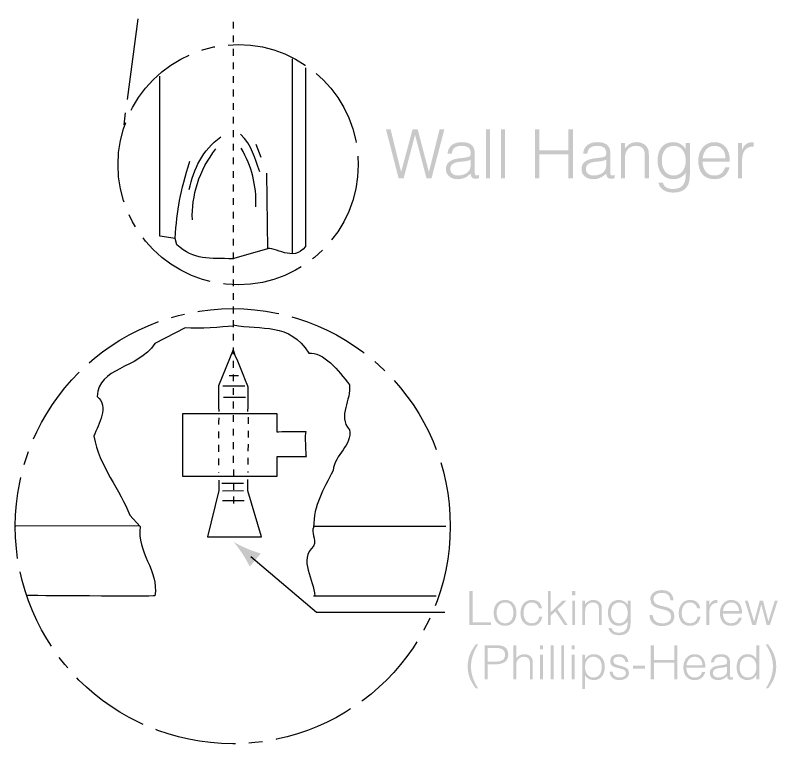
# Model space of a CAD drawing. Extents: x -84 to 127, y -62 to 83.
# Drawn here: x 52.67 to 92.35, y -30.44 to 7.45 of the extents above; entities that cross this region are included whole.
import ezdxf

# ---------------------------------------------------------------- set-up
doc = ezdxf.new("R2010")
doc.units = 0
doc.header["$MEASUREMENT"] = 0
doc.linetypes.add('AI9-LTYPE1', pattern=[11.288889, 4.233333, -0.705556, 0.705556, -0.705556, 4.233333, -0.705556])
doc.linetypes.add('AI9-LTYPE4', pattern=[2.116667, 0.352778, -0.352778, 0.352778, -0.352778, 0.352778, -0.352778])
doc.layers.add('LINE_ART', color=4, linetype='CONTINUOUS')
doc.layers.add('TEXT', color=1, linetype='CONTINUOUS')

# ---------------------------------------------------------------- blocks, each defined once
blk = doc.blocks.new('AI9-BLK14')
at = {"layer": 'TEXT'}
h = blk.add_hatch(color=1, dxfattribs=at)
edge = h.paths.add_edge_path()
edge.add_spline(control_points=[(-7.983, 0.751), (-7.983, 0.751), (-7.983, 2.529), (-7.983, 2.529), (-7.983, 2.529), (-7.815, 2.529), (-7.815, 2.529), (-7.815, 2.529), (-7.815, 0.894), (-7.815, 0.894), (-7.815, 0.894), (-6.862, 0.894), (-6.862, 0.894), (-6.862, 0.894), (-6.862, 0.751), (-6.862, 0.751), (-6.862, 0.751), (-7.983, 0.751), (-7.983, 0.751)], knot_values=[0, 0, 0, 0, 1, 1, 1, 2, 2, 2, 3, 3, 3, 4, 4, 4, 5, 5, 5, 6, 6, 6, 6], degree=3, periodic=0)
h = blk.add_hatch(color=1, dxfattribs=at)
edge = h.paths.add_edge_path()
edge.add_spline(control_points=[(-3.896, 0.751), (-3.896, 0.751), (-3.896, 2.529), (-3.896, 2.529), (-3.896, 2.529), (-3.748, 2.529), (-3.748, 2.529), (-3.748, 2.529), (-3.748, 1.422), (-3.748, 1.422), (-3.748, 1.422), (-3.121, 2.03), (-3.121, 2.03), (-3.121, 2.03), (-2.918, 2.03), (-2.918, 2.03), (-2.918, 2.03), (-3.397, 1.568), (-3.397, 1.568), (-3.397, 1.568), (-2.861, 0.751), (-2.861, 0.751), (-2.861, 0.751), (-3.027, 0.751), (-3.027, 0.751), (-3.027, 0.751), (-3.506, 1.464), (-3.506, 1.464), (-3.506, 1.464), (-3.748, 1.235), (-3.748, 1.235), (-3.748, 1.235), (-3.748, 0.751), (-3.748, 0.751), (-3.748, 0.751), (-3.896, 0.751), (-3.896, 0.751)], knot_values=[0, 0, 0, 0, 1, 1, 1, 2, 2, 2, 3, 3, 3, 4, 4, 4, 5, 5, 5, 6, 6, 6, 7, 7, 7, 8, 8, 8, 9, 9, 9, 10, 10, 10, 11, 11, 11, 12, 12, 12, 12], degree=3, periodic=0)
h = blk.add_hatch(color=1, dxfattribs=at)
edge = h.paths.add_edge_path()
edge.add_spline(control_points=[(-2.629, 0.751), (-2.629, 0.751), (-2.629, 2.03), (-2.629, 2.03), (-2.629, 2.03), (-2.481, 2.03), (-2.481, 2.03), (-2.481, 2.03), (-2.481, 0.751), (-2.481, 0.751), (-2.481, 0.751), (-2.629, 0.751), (-2.629, 0.751)], knot_values=[0, 0, 0, 0, 1, 1, 1, 2, 2, 2, 3, 3, 3, 4, 4, 4, 4], degree=3, periodic=0)
edge = h.paths.add_edge_path()
edge.add_spline(control_points=[(-2.637, 2.309), (-2.637, 2.309), (-2.637, 2.529), (-2.637, 2.529), (-2.637, 2.529), (-2.474, 2.529), (-2.474, 2.529), (-2.474, 2.529), (-2.474, 2.309), (-2.474, 2.309), (-2.474, 2.309), (-2.637, 2.309), (-2.637, 2.309)], knot_values=[0, 0, 0, 0, 1, 1, 1, 2, 2, 2, 3, 3, 3, 4, 4, 4, 4], degree=3, periodic=0)
h = blk.add_hatch(color=1, dxfattribs=at)
edge = h.paths.add_edge_path()
edge.add_spline(control_points=[(1.556, 1.281), (1.584, 0.963), (1.796, 0.847), (2.068, 0.847), (2.386, 0.847), (2.52, 1.02), (2.52, 1.215), (2.52, 1.766), (1.435, 1.4), (1.435, 2.099), (1.435, 2.346), (1.64, 2.575), (2.038, 2.575), (2.438, 2.575), (2.638, 2.333), (2.635, 2.045), (2.635, 2.045), (2.475, 2.045), (2.475, 2.045), (2.475, 2.316), (2.265, 2.432), (2.038, 2.432), (1.697, 2.432), (1.574, 2.222), (1.603, 2.04), (1.68, 1.58), (2.687, 1.911), (2.687, 1.222), (2.687, 0.896), (2.448, 0.704), (2.038, 0.704), (1.668, 0.704), (1.393, 0.896), (1.393, 1.281), (1.393, 1.281), (1.556, 1.281), (1.556, 1.281)], knot_values=[0, 0, 0, 0, 1, 1, 1, 2, 2, 2, 3, 3, 3, 4, 4, 4, 5, 5, 5, 6, 6, 6, 7, 7, 7, 8, 8, 8, 9, 9, 9, 10, 10, 10, 11, 11, 11, 12, 12, 12, 12], degree=3, periodic=0)
h = blk.add_hatch(color=1, dxfattribs=at)
edge = h.paths.add_edge_path(flags=16)
edge.add_spline(control_points=[(-6.123, 1.931), (-6.435, 1.931), (-6.558, 1.667), (-6.558, 1.39), (-6.558, 1.072), (-6.408, 0.849), (-6.123, 0.849), (-5.812, 0.849), (-5.689, 1.116), (-5.689, 1.39), (-5.691, 1.691), (-5.81, 1.931), (-6.123, 1.931)], knot_values=[0, 0, 0, 0, 1, 1, 1, 2, 2, 2, 3, 3, 3, 4, 4, 4, 4], degree=3, periodic=0)
edge = h.paths.add_edge_path()
edge.add_spline(control_points=[(-6.716, 1.39), (-6.716, 1.763), (-6.519, 2.064), (-6.123, 2.064), (-5.724, 2.064), (-5.531, 1.766), (-5.531, 1.39), (-5.531, 0.985), (-5.766, 0.716), (-6.123, 0.716), (-6.449, 0.721), (-6.716, 0.943), (-6.716, 1.39)], knot_values=[0, 0, 0, 0, 1, 1, 1, 2, 2, 2, 3, 3, 3, 4, 4, 4, 4], degree=3, periodic=0)
h = blk.add_hatch(color=1, dxfattribs=at)
edge = h.paths.add_edge_path()
edge.add_spline(control_points=[(-4.353, 1.627), (-4.405, 1.817), (-4.536, 1.931), (-4.733, 1.931), (-5.037, 1.931), (-5.163, 1.654), (-5.163, 1.388), (-5.163, 1.119), (-5.039, 0.849), (-4.733, 0.849), (-4.514, 0.849), (-4.375, 0.98), (-4.341, 1.193), (-4.341, 1.193), (-4.183, 1.193), (-4.183, 1.193), (-4.235, 0.909), (-4.412, 0.716), (-4.733, 0.716), (-5.141, 0.716), (-5.321, 1.01), (-5.321, 1.388), (-5.321, 1.743), (-5.116, 2.064), (-4.733, 2.064), (-4.44, 2.064), (-4.247, 1.924), (-4.202, 1.627), (-4.202, 1.627), (-4.353, 1.627), (-4.353, 1.627)], knot_values=[0, 0, 0, 0, 1, 1, 1, 2, 2, 2, 3, 3, 3, 4, 4, 4, 5, 5, 5, 6, 6, 6, 7, 7, 7, 8, 8, 8, 9, 9, 9, 10, 10, 10, 10], degree=3, periodic=0)
h = blk.add_hatch(color=1, dxfattribs=at)
edge = h.paths.add_edge_path()
edge.add_spline(control_points=[(-1.955, 0.751), (-1.955, 0.751), (-2.103, 0.751), (-2.103, 0.751), (-2.103, 0.751), (-2.103, 2.03), (-2.103, 2.03), (-2.103, 2.03), (-1.955, 2.03), (-1.955, 2.03), (-1.955, 2.03), (-1.955, 1.852), (-1.955, 1.852), (-1.837, 1.978), (-1.721, 2.064), (-1.543, 2.064), (-1.387, 2.064), (-1.244, 2.015), (-1.153, 1.882), (-1.091, 1.79), (-1.088, 1.694), (-1.088, 1.588), (-1.088, 1.588), (-1.088, 0.751), (-1.088, 0.751), (-1.088, 0.751), (-1.237, 0.751), (-1.237, 0.751), (-1.237, 0.751), (-1.237, 1.585), (-1.237, 1.585), (-1.237, 1.815), (-1.33, 1.931), (-1.567, 1.931), (-1.75, 1.931), (-1.876, 1.812), (-1.923, 1.682), (-1.953, 1.6), (-1.955, 1.529), (-1.955, 1.44), (-1.955, 1.44), (-1.955, 0.751), (-1.955, 0.751)], knot_values=[0, 0, 0, 0, 1, 1, 1, 2, 2, 2, 3, 3, 3, 4, 4, 4, 5, 5, 5, 6, 6, 6, 7, 7, 7, 8, 8, 8, 9, 9, 9, 10, 10, 10, 11, 11, 11, 12, 12, 12, 13, 13, 13, 14, 14, 14, 14], degree=3, periodic=0)
h = blk.add_hatch(color=1, dxfattribs=at)
edge = h.paths.add_edge_path(flags=16)
edge.add_spline(control_points=[(-0.175, 1.931), (-0.424, 1.931), (-0.609, 1.751), (-0.612, 1.43), (-0.624, 1.109), (-0.481, 0.849), (-0.175, 0.849), (0.095, 0.849), (0.258, 1.096), (0.258, 1.385), (0.258, 1.694), (0.104, 1.931), (-0.175, 1.931)], knot_values=[0, 0, 0, 0, 1, 1, 1, 2, 2, 2, 3, 3, 3, 4, 4, 4, 4], degree=3, periodic=0)
edge = h.paths.add_edge_path()
edge.add_spline(control_points=[(0.258, 2.03), (0.258, 2.03), (0.406, 2.03), (0.406, 2.03), (0.406, 2.03), (0.406, 0.874), (0.406, 0.874), (0.406, 0.531), (0.292, 0.227), (-0.194, 0.227), (-0.57, 0.227), (-0.725, 0.442), (-0.735, 0.595), (-0.735, 0.595), (-0.577, 0.595), (-0.577, 0.595), (-0.533, 0.402), (-0.37, 0.36), (-0.194, 0.36), (0.211, 0.36), (0.265, 0.662), (0.258, 0.956), (0.163, 0.8), (-0.019, 0.716), (-0.199, 0.716), (-0.59, 0.716), (-0.77, 1.035), (-0.77, 1.393), (-0.77, 1.771), (-0.604, 2.064), (-0.192, 2.064), (-0.029, 2.064), (0.166, 1.973), (0.252, 1.805), (0.252, 1.805), (0.258, 1.805), (0.258, 1.805), (0.258, 1.805), (0.258, 2.03), (0.258, 2.03)], knot_values=[0, 0, 0, 0, 1, 1, 1, 2, 2, 2, 3, 3, 3, 4, 4, 4, 5, 5, 5, 6, 6, 6, 7, 7, 7, 8, 8, 8, 9, 9, 9, 10, 10, 10, 11, 11, 11, 12, 12, 12, 13, 13, 13, 13], degree=3, periodic=0)
h = blk.add_hatch(color=1, dxfattribs=at)
edge = h.paths.add_edge_path()
edge.add_spline(control_points=[(3.88, 1.627), (3.828, 1.817), (3.697, 1.931), (3.5, 1.931), (3.196, 1.931), (3.07, 1.654), (3.07, 1.388), (3.07, 1.119), (3.193, 0.849), (3.5, 0.849), (3.719, 0.849), (3.858, 0.98), (3.892, 1.193), (3.892, 1.193), (4.051, 1.193), (4.051, 1.193), (3.999, 0.909), (3.821, 0.716), (3.5, 0.716), (3.092, 0.716), (2.912, 1.01), (2.912, 1.388), (2.912, 1.743), (3.117, 2.064), (3.5, 2.064), (3.794, 2.064), (3.986, 1.924), (4.031, 1.627), (4.031, 1.627), (3.88, 1.627), (3.88, 1.627)], knot_values=[0, 0, 0, 0, 1, 1, 1, 2, 2, 2, 3, 3, 3, 4, 4, 4, 5, 5, 5, 6, 6, 6, 7, 7, 7, 8, 8, 8, 9, 9, 9, 10, 10, 10, 10], degree=3, periodic=0)
h = blk.add_hatch(color=1, dxfattribs=at)
edge = h.paths.add_edge_path()
edge.add_spline(control_points=[(4.502, 0.751), (4.502, 0.751), (4.354, 0.751), (4.354, 0.751), (4.354, 0.751), (4.354, 2.03), (4.354, 2.03), (4.354, 2.03), (4.502, 2.03), (4.502, 2.03), (4.502, 2.03), (4.502, 1.79), (4.502, 1.79), (4.502, 1.79), (4.507, 1.79), (4.507, 1.79), (4.589, 1.995), (4.71, 2.064), (4.925, 2.064), (4.925, 2.064), (4.925, 1.904), (4.925, 1.904), (4.591, 1.911), (4.502, 1.664), (4.502, 1.378), (4.502, 1.378), (4.502, 0.751), (4.502, 0.751)], knot_values=[0, 0, 0, 0, 1, 1, 1, 2, 2, 2, 3, 3, 3, 4, 4, 4, 5, 5, 5, 6, 6, 6, 7, 7, 7, 8, 8, 8, 9, 9, 9, 9], degree=3, periodic=0)
h = blk.add_hatch(color=1, dxfattribs=at)
edge = h.paths.add_edge_path(flags=16)
edge.add_spline(control_points=[(6.051, 1.479), (6.051, 1.728), (5.912, 1.931), (5.646, 1.931), (5.384, 1.931), (5.246, 1.721), (5.216, 1.479), (5.216, 1.479), (6.051, 1.479), (6.051, 1.479)], knot_values=[0, 0, 0, 0, 1, 1, 1, 2, 2, 2, 3, 3, 3, 3], degree=3, periodic=0)
edge = h.paths.add_edge_path()
edge.add_spline(control_points=[(5.216, 1.356), (5.214, 1.079), (5.362, 0.849), (5.646, 0.849), (5.838, 0.849), (5.989, 0.956), (6.034, 1.143), (6.034, 1.143), (6.199, 1.143), (6.199, 1.143), (6.125, 0.901), (5.972, 0.716), (5.646, 0.716), (5.236, 0.716), (5.058, 1.007), (5.058, 1.385), (5.058, 1.758), (5.28, 2.064), (5.646, 2.064), (5.996, 2.064), (6.211, 1.815), (6.209, 1.356), (6.209, 1.356), (5.216, 1.356), (5.216, 1.356)], knot_values=[0, 0, 0, 0, 1, 1, 1, 2, 2, 2, 3, 3, 3, 4, 4, 4, 5, 5, 5, 6, 6, 6, 7, 7, 7, 8, 8, 8, 8], degree=3, periodic=0)
h = blk.add_hatch(color=1, dxfattribs=at)
edge = h.paths.add_edge_path()
edge.add_spline(control_points=[(7.579, 0.948), (7.579, 0.948), (7.915, 2.03), (7.915, 2.03), (7.915, 2.03), (8.066, 2.03), (8.066, 2.03), (8.066, 2.03), (7.651, 0.751), (7.651, 0.751), (7.651, 0.751), (7.493, 0.751), (7.493, 0.751), (7.493, 0.751), (7.214, 1.825), (7.214, 1.825), (7.214, 1.825), (7.209, 1.825), (7.209, 1.825), (7.209, 1.825), (6.925, 0.751), (6.925, 0.751), (6.925, 0.751), (6.747, 0.751), (6.747, 0.751), (6.747, 0.751), (6.357, 2.03), (6.357, 2.03), (6.357, 2.03), (6.505, 2.03), (6.505, 2.03), (6.505, 2.03), (6.836, 0.938), (6.836, 0.938), (6.836, 0.938), (7.132, 2.03), (7.132, 2.03), (7.132, 2.03), (7.298, 2.03), (7.298, 2.03), (7.298, 2.03), (7.579, 0.948), (7.579, 0.948)], knot_values=[0, 0, 0, 0, 1, 1, 1, 2, 2, 2, 3, 3, 3, 4, 4, 4, 5, 5, 5, 6, 6, 6, 7, 7, 7, 8, 8, 8, 9, 9, 9, 10, 10, 10, 11, 11, 11, 12, 12, 12, 13, 13, 13, 14, 14, 14, 14], degree=3, periodic=0)
h = blk.add_hatch(color=1, dxfattribs=at)
edge = h.paths.add_edge_path()
edge.add_spline(control_points=[(-7.517, -0.247), (-7.752, -0.587), (-7.895, -0.987), (-7.895, -1.402), (-7.895, -1.812), (-7.745, -2.205), (-7.517, -2.543), (-7.517, -2.543), (-7.643, -2.543), (-7.643, -2.543), (-7.915, -2.168), (-8.066, -1.859), (-8.066, -1.39), (-8.066, -0.938), (-7.91, -0.602), (-7.643, -0.247), (-7.643, -0.247), (-7.517, -0.247), (-7.517, -0.247)], knot_values=[0, 0, 0, 0, 1, 1, 1, 2, 2, 2, 3, 3, 3, 4, 4, 4, 5, 5, 5, 6, 6, 6, 6], degree=3, periodic=0)
h = blk.add_hatch(color=1, dxfattribs=at)
edge = h.paths.add_edge_path(flags=16)
edge.add_spline(control_points=[(-6.633, -1.143), (-6.32, -1.143), (-6.125, -1.079), (-6.125, -0.778), (-6.125, -0.555), (-6.268, -0.437), (-6.584, -0.437), (-6.584, -0.437), (-7.019, -0.437), (-7.019, -0.437), (-7.019, -0.437), (-7.019, -1.143), (-7.019, -1.143), (-7.019, -1.143), (-6.633, -1.143), (-6.633, -1.143)], knot_values=[0, 0, 0, 0, 1, 1, 1, 2, 2, 2, 3, 3, 3, 4, 4, 4, 5, 5, 5, 5], degree=3, periodic=0)
edge = h.paths.add_edge_path()
edge.add_spline(control_points=[(-7.187, -2.072), (-7.187, -2.072), (-7.187, -0.294), (-7.187, -0.294), (-7.187, -0.294), (-6.537, -0.294), (-6.537, -0.294), (-6.075, -0.294), (-5.957, -0.523), (-5.957, -0.79), (-5.957, -1.188), (-6.31, -1.286), (-6.639, -1.286), (-6.639, -1.286), (-7.019, -1.286), (-7.019, -1.286), (-7.019, -1.286), (-7.019, -2.072), (-7.019, -2.072), (-7.019, -2.072), (-7.187, -2.072), (-7.187, -2.072)], knot_values=[0, 0, 0, 0, 1, 1, 1, 2, 2, 2, 3, 3, 3, 4, 4, 4, 5, 5, 5, 6, 6, 6, 7, 7, 7, 7], degree=3, periodic=0)
h = blk.add_hatch(color=1, dxfattribs=at)
edge = h.paths.add_edge_path()
edge.add_spline(control_points=[(-5.693, -2.072), (-5.693, -2.072), (-5.693, -0.294), (-5.693, -0.294), (-5.693, -0.294), (-5.544, -0.294), (-5.544, -0.294), (-5.544, -0.294), (-5.544, -0.97), (-5.544, -0.97), (-5.426, -0.844), (-5.31, -0.758), (-5.132, -0.758), (-4.977, -0.758), (-4.833, -0.807), (-4.742, -0.941), (-4.68, -1.032), (-4.678, -1.128), (-4.678, -1.234), (-4.678, -1.234), (-4.678, -2.072), (-4.678, -2.072), (-4.678, -2.072), (-4.826, -2.072), (-4.826, -2.072), (-4.826, -2.072), (-4.826, -1.237), (-4.826, -1.237), (-4.826, -1.007), (-4.92, -0.891), (-5.157, -0.891), (-5.339, -0.891), (-5.465, -1.01), (-5.512, -1.141), (-5.542, -1.222), (-5.544, -1.294), (-5.544, -1.383), (-5.544, -1.383), (-5.544, -2.072), (-5.544, -2.072), (-5.544, -2.072), (-5.693, -2.072), (-5.693, -2.072)], knot_values=[0, 0, 0, 0, 1, 1, 1, 2, 2, 2, 3, 3, 3, 4, 4, 4, 5, 5, 5, 6, 6, 6, 7, 7, 7, 8, 8, 8, 9, 9, 9, 10, 10, 10, 11, 11, 11, 12, 12, 12, 13, 13, 13, 14, 14, 14, 14], degree=3, periodic=0)
h = blk.add_hatch(color=1, dxfattribs=at)
edge = h.paths.add_edge_path()
edge.add_spline(control_points=[(-4.297, -2.072), (-4.297, -2.072), (-4.297, -0.792), (-4.297, -0.792), (-4.297, -0.792), (-4.149, -0.792), (-4.149, -0.792), (-4.149, -0.792), (-4.149, -2.072), (-4.149, -2.072), (-4.149, -2.072), (-4.297, -2.072), (-4.297, -2.072)], knot_values=[0, 0, 0, 0, 1, 1, 1, 2, 2, 2, 3, 3, 3, 4, 4, 4, 4], degree=3, periodic=0)
edge = h.paths.add_edge_path()
edge.add_spline(control_points=[(-4.305, -0.513), (-4.305, -0.513), (-4.305, -0.294), (-4.305, -0.294), (-4.305, -0.294), (-4.142, -0.294), (-4.142, -0.294), (-4.142, -0.294), (-4.142, -0.513), (-4.142, -0.513), (-4.142, -0.513), (-4.305, -0.513), (-4.305, -0.513)], knot_values=[0, 0, 0, 0, 1, 1, 1, 2, 2, 2, 3, 3, 3, 4, 4, 4, 4], degree=3, periodic=0)
h = blk.add_hatch(color=1, dxfattribs=at)
edge = h.paths.add_edge_path()
edge.add_spline(control_points=[(-3.749, -2.072), (-3.749, -2.072), (-3.749, -0.294), (-3.749, -0.294), (-3.749, -0.294), (-3.601, -0.294), (-3.601, -0.294), (-3.601, -0.294), (-3.601, -2.072), (-3.601, -2.072), (-3.601, -2.072), (-3.749, -2.072), (-3.749, -2.072)], knot_values=[0, 0, 0, 0, 1, 1, 1, 2, 2, 2, 3, 3, 3, 4, 4, 4, 4], degree=3, periodic=0)
h = blk.add_hatch(color=1, dxfattribs=at)
edge = h.paths.add_edge_path()
edge.add_spline(control_points=[(-3.201, -2.072), (-3.201, -2.072), (-3.201, -0.294), (-3.201, -0.294), (-3.201, -0.294), (-3.053, -0.294), (-3.053, -0.294), (-3.053, -0.294), (-3.053, -2.072), (-3.053, -2.072), (-3.053, -2.072), (-3.201, -2.072), (-3.201, -2.072)], knot_values=[0, 0, 0, 0, 1, 1, 1, 2, 2, 2, 3, 3, 3, 4, 4, 4, 4], degree=3, periodic=0)
h = blk.add_hatch(color=1, dxfattribs=at)
edge = h.paths.add_edge_path()
edge.add_spline(control_points=[(-2.653, -2.072), (-2.653, -2.072), (-2.653, -0.792), (-2.653, -0.792), (-2.653, -0.792), (-2.505, -0.792), (-2.505, -0.792), (-2.505, -0.792), (-2.505, -2.072), (-2.505, -2.072), (-2.505, -2.072), (-2.653, -2.072), (-2.653, -2.072)], knot_values=[0, 0, 0, 0, 1, 1, 1, 2, 2, 2, 3, 3, 3, 4, 4, 4, 4], degree=3, periodic=0)
edge = h.paths.add_edge_path()
edge.add_spline(control_points=[(-2.66, -0.513), (-2.66, -0.513), (-2.66, -0.294), (-2.66, -0.294), (-2.66, -0.294), (-2.497, -0.294), (-2.497, -0.294), (-2.497, -0.294), (-2.497, -0.513), (-2.497, -0.513), (-2.497, -0.513), (-2.66, -0.513), (-2.66, -0.513)], knot_values=[0, 0, 0, 0, 1, 1, 1, 2, 2, 2, 3, 3, 3, 4, 4, 4, 4], degree=3, periodic=0)
h = blk.add_hatch(color=1, dxfattribs=at)
edge = h.paths.add_edge_path()
edge.add_spline(control_points=[(1.459, -2.072), (1.459, -2.072), (1.459, -0.294), (1.459, -0.294), (1.459, -0.294), (1.627, -0.294), (1.627, -0.294), (1.627, -0.294), (1.627, -1.057), (1.627, -1.057), (1.627, -1.057), (2.679, -1.057), (2.679, -1.057), (2.679, -1.057), (2.679, -0.294), (2.679, -0.294), (2.679, -0.294), (2.847, -0.294), (2.847, -0.294), (2.847, -0.294), (2.847, -2.072), (2.847, -2.072), (2.847, -2.072), (2.679, -2.072), (2.679, -2.072), (2.679, -2.072), (2.679, -1.2), (2.679, -1.2), (2.679, -1.2), (1.627, -1.2), (1.627, -1.2), (1.627, -1.2), (1.627, -2.072), (1.627, -2.072), (1.627, -2.072), (1.459, -2.072), (1.459, -2.072)], knot_values=[0, 0, 0, 0, 1, 1, 1, 2, 2, 2, 3, 3, 3, 4, 4, 4, 5, 5, 5, 6, 6, 6, 7, 7, 7, 8, 8, 8, 9, 9, 9, 10, 10, 10, 11, 11, 11, 12, 12, 12, 12], degree=3, periodic=0)
h = blk.add_hatch(color=1, dxfattribs=at)
edge = h.paths.add_edge_path(flags=16)
edge.add_spline(control_points=[(6.523, -0.891), (6.217, -0.891), (6.074, -1.151), (6.086, -1.471), (6.089, -1.793), (6.274, -1.973), (6.523, -1.973), (6.803, -1.973), (6.956, -1.736), (6.956, -1.427), (6.956, -1.138), (6.793, -0.891), (6.523, -0.891)], knot_values=[0, 0, 0, 0, 1, 1, 1, 2, 2, 2, 3, 3, 3, 4, 4, 4, 4], degree=3, periodic=0)
edge = h.paths.add_edge_path()
edge.add_spline(control_points=[(6.956, -0.294), (6.956, -0.294), (7.104, -0.294), (7.104, -0.294), (7.104, -0.294), (7.104, -2.072), (7.104, -2.072), (7.104, -2.072), (6.956, -2.072), (6.956, -2.072), (6.956, -2.072), (6.956, -1.847), (6.956, -1.847), (6.956, -1.847), (6.951, -1.847), (6.951, -1.847), (6.864, -2.015), (6.669, -2.106), (6.506, -2.106), (6.094, -2.106), (5.928, -1.812), (5.928, -1.434), (5.928, -1.077), (6.109, -0.758), (6.499, -0.758), (6.679, -0.758), (6.862, -0.842), (6.956, -0.997), (6.956, -0.997), (6.956, -0.294), (6.956, -0.294)], knot_values=[0, 0, 0, 0, 1, 1, 1, 2, 2, 2, 3, 3, 3, 4, 4, 4, 5, 5, 5, 6, 6, 6, 7, 7, 7, 8, 8, 8, 9, 9, 9, 10, 10, 10, 10], degree=3, periodic=0)
h = blk.add_hatch(color=1, dxfattribs=at)
edge = h.paths.add_edge_path()
edge.add_spline(control_points=[(7.437, -2.543), (7.672, -2.203), (7.815, -1.802), (7.815, -1.388), (7.815, -0.978), (7.664, -0.585), (7.437, -0.247), (7.437, -0.247), (7.563, -0.247), (7.563, -0.247), (7.835, -0.622), (7.986, -0.931), (7.986, -1.4), (7.986, -1.852), (7.83, -2.188), (7.563, -2.543), (7.563, -2.543), (7.437, -2.543), (7.437, -2.543)], knot_values=[0, 0, 0, 0, 1, 1, 1, 2, 2, 2, 3, 3, 3, 4, 4, 4, 5, 5, 5, 6, 6, 6, 6], degree=3, periodic=0)
h = blk.add_hatch(color=1, dxfattribs=at)
edge = h.paths.add_edge_path(flags=16)
edge.add_spline(control_points=[(-1.529, -1.973), (-1.223, -1.973), (-1.08, -1.714), (-1.092, -1.393), (-1.095, -1.072), (-1.28, -0.891), (-1.529, -0.891), (-1.808, -0.891), (-1.961, -1.128), (-1.961, -1.437), (-1.961, -1.726), (-1.799, -1.973), (-1.529, -1.973)], knot_values=[0, 0, 0, 0, 1, 1, 1, 2, 2, 2, 3, 3, 3, 4, 4, 4, 4], degree=3, periodic=0)
edge = h.paths.add_edge_path()
edge.add_spline(control_points=[(-1.961, -2.575), (-1.961, -2.575), (-2.11, -2.575), (-2.11, -2.575), (-2.11, -2.575), (-2.11, -0.792), (-2.11, -0.792), (-2.11, -0.792), (-1.961, -0.792), (-1.961, -0.792), (-1.961, -0.792), (-1.961, -1.017), (-1.961, -1.017), (-1.961, -1.017), (-1.956, -1.017), (-1.956, -1.017), (-1.87, -0.849), (-1.675, -0.758), (-1.512, -0.758), (-1.1, -0.758), (-0.934, -1.052), (-0.934, -1.43), (-0.934, -1.788), (-1.114, -2.106), (-1.505, -2.106), (-1.685, -2.106), (-1.867, -2.022), (-1.961, -1.867), (-1.961, -1.867), (-1.961, -2.575), (-1.961, -2.575)], knot_values=[0, 0, 0, 0, 1, 1, 1, 2, 2, 2, 3, 3, 3, 4, 4, 4, 5, 5, 5, 6, 6, 6, 7, 7, 7, 8, 8, 8, 9, 9, 9, 10, 10, 10, 10], degree=3, periodic=0)
h = blk.add_hatch(color=1, dxfattribs=at)
edge = h.paths.add_edge_path()
edge.add_spline(control_points=[(-0.532, -1.672), (-0.485, -1.891), (-0.371, -1.973), (-0.149, -1.973), (0.066, -1.973), (0.167, -1.859), (0.167, -1.736), (0.167, -1.365), (-0.653, -1.627), (-0.653, -1.123), (-0.653, -0.911), (-0.487, -0.758), (-0.203, -0.758), (0.074, -0.758), (0.254, -0.872), (0.291, -1.16), (0.291, -1.16), (0.14, -1.16), (0.14, -1.16), (0.113, -0.963), (-0.02, -0.891), (-0.205, -0.891), (-0.393, -0.891), (-0.495, -0.98), (-0.495, -1.111), (-0.495, -1.459), (0.325, -1.242), (0.325, -1.733), (0.325, -1.978), (0.106, -2.106), (-0.196, -2.106), (-0.497, -2.106), (-0.67, -1.913), (-0.682, -1.672), (-0.682, -1.672), (-0.532, -1.672), (-0.532, -1.672)], knot_values=[0, 0, 0, 0, 1, 1, 1, 2, 2, 2, 3, 3, 3, 4, 4, 4, 5, 5, 5, 6, 6, 6, 7, 7, 7, 8, 8, 8, 9, 9, 9, 10, 10, 10, 11, 11, 11, 12, 12, 12, 12], degree=3, periodic=0)
h = blk.add_hatch(color=1, dxfattribs=at)
edge = h.paths.add_edge_path(flags=16)
edge.add_spline(control_points=[(4.148, -1.343), (4.148, -1.094), (4.01, -0.891), (3.743, -0.891), (3.481, -0.891), (3.343, -1.101), (3.313, -1.343), (3.313, -1.343), (4.148, -1.343), (4.148, -1.343)], knot_values=[0, 0, 0, 0, 1, 1, 1, 2, 2, 2, 3, 3, 3, 3], degree=3, periodic=0)
edge = h.paths.add_edge_path()
edge.add_spline(control_points=[(3.313, -1.467), (3.311, -1.743), (3.459, -1.973), (3.743, -1.973), (3.936, -1.973), (4.086, -1.867), (4.13, -1.679), (4.13, -1.679), (4.296, -1.679), (4.296, -1.679), (4.222, -1.921), (4.069, -2.106), (3.743, -2.106), (3.333, -2.106), (3.155, -1.815), (3.155, -1.437), (3.155, -1.064), (3.377, -0.758), (3.743, -0.758), (4.094, -0.758), (4.309, -1.007), (4.306, -1.467), (4.306, -1.467), (3.313, -1.467), (3.313, -1.467)], knot_values=[0, 0, 0, 0, 1, 1, 1, 2, 2, 2, 3, 3, 3, 4, 4, 4, 5, 5, 5, 6, 6, 6, 7, 7, 7, 8, 8, 8, 8], degree=3, periodic=0)
h = blk.add_hatch(color=1, dxfattribs=at)
edge = h.paths.add_edge_path(flags=16)
edge.add_spline(control_points=[(5.432, -1.4), (5.306, -1.452), (5.178, -1.462), (5.049, -1.471), (4.825, -1.489), (4.689, -1.57), (4.689, -1.743), (4.689, -1.899), (4.825, -1.973), (4.965, -1.973), (5.2, -1.973), (5.432, -1.859), (5.432, -1.6), (5.432, -1.6), (5.432, -1.4), (5.432, -1.4)], knot_values=[0, 0, 0, 0, 1, 1, 1, 2, 2, 2, 3, 3, 3, 4, 4, 4, 5, 5, 5, 5], degree=3, periodic=0)
edge = h.paths.add_edge_path()
edge.add_spline(control_points=[(5.183, -1.326), (5.237, -1.321), (5.328, -1.306), (5.378, -1.284), (5.427, -1.262), (5.432, -1.195), (5.432, -1.151), (5.432, -1), (5.343, -0.891), (5.113, -0.891), (4.908, -0.891), (4.768, -0.958), (4.741, -1.18), (4.741, -1.18), (4.59, -1.18), (4.59, -1.18), (4.612, -0.879), (4.837, -0.758), (5.116, -0.758), (5.375, -0.758), (5.58, -0.859), (5.58, -1.155), (5.58, -1.155), (5.58, -1.852), (5.58, -1.852), (5.58, -1.968), (5.61, -1.995), (5.736, -1.951), (5.736, -1.951), (5.736, -2.067), (5.736, -2.067), (5.714, -2.074), (5.662, -2.091), (5.62, -2.091), (5.595, -2.091), (5.575, -2.089), (5.553, -2.084), (5.454, -2.069), (5.437, -1.983), (5.434, -1.894), (5.311, -2.032), (5.143, -2.106), (4.958, -2.106), (4.733, -2.106), (4.531, -1.985), (4.531, -1.738), (4.531, -1.523), (4.679, -1.393), (4.978, -1.353), (4.978, -1.353), (5.183, -1.326), (5.183, -1.326)], knot_values=[0, 0, 0, 0, 1, 1, 1, 2, 2, 2, 3, 3, 3, 4, 4, 4, 5, 5, 5, 6, 6, 6, 7, 7, 7, 8, 8, 8, 9, 9, 9, 10, 10, 10, 11, 11, 11, 12, 12, 12, 13, 13, 13, 14, 14, 14, 15, 15, 15, 16, 16, 16, 17, 17, 17, 17], degree=3, periodic=0)
h = blk.add_hatch(color=1, dxfattribs=at)
edge = h.paths.add_edge_path()
edge.add_spline(control_points=[(1.163, -1.353), (1.163, -1.353), (1.163, -1.506), (1.163, -1.506), (1.163, -1.506), (0.538, -1.506), (0.538, -1.506), (0.538, -1.506), (0.538, -1.353), (0.538, -1.353), (0.538, -1.353), (1.163, -1.353), (1.163, -1.353)], knot_values=[0, 0, 0, 0, 1, 1, 1, 2, 2, 2, 3, 3, 3, 4, 4, 4, 4], degree=3, periodic=0)
blk = doc.blocks.new('AI9-BLK12')
at = {"layer": 'TEXT'}
h = blk.add_hatch(color=1, dxfattribs=at)
edge = h.paths.add_edge_path()
edge.add_spline(control_points=[(-7.336, -0.557), (-7.336, -0.557), (-7.329, -0.557), (-7.329, -0.557), (-7.329, -0.557), (-6.775, 1.644), (-6.775, 1.644), (-6.775, 1.644), (-6.528, 1.644), (-6.528, 1.644), (-6.528, 1.644), (-7.195, -0.896), (-7.195, -0.896), (-7.195, -0.896), (-7.459, -0.896), (-7.459, -0.896), (-7.459, -0.896), (-8.049, 1.348), (-8.049, 1.348), (-8.049, 1.348), (-8.055, 1.348), (-8.055, 1.348), (-8.055, 1.348), (-8.645, -0.896), (-8.645, -0.896), (-8.645, -0.896), (-8.909, -0.896), (-8.909, -0.896), (-8.909, -0.896), (-9.565, 1.644), (-9.565, 1.644), (-9.565, 1.644), (-9.326, 1.644), (-9.326, 1.644), (-9.326, 1.644), (-8.779, -0.557), (-8.779, -0.557), (-8.779, -0.557), (-8.772, -0.557), (-8.772, -0.557), (-8.772, -0.557), (-8.183, 1.644), (-8.183, 1.644), (-8.183, 1.644), (-7.915, 1.644), (-7.915, 1.644), (-7.915, 1.644), (-7.336, -0.557), (-7.336, -0.557)], knot_values=[0, 0, 0, 0, 1, 1, 1, 2, 2, 2, 3, 3, 3, 4, 4, 4, 5, 5, 5, 6, 6, 6, 7, 7, 7, 8, 8, 8, 9, 9, 9, 10, 10, 10, 11, 11, 11, 12, 12, 12, 13, 13, 13, 14, 14, 14, 15, 15, 15, 16, 16, 16, 16], degree=3, periodic=0)
h = blk.add_hatch(color=1, dxfattribs=at)
edge = h.paths.add_edge_path()
edge.add_spline(control_points=[(-4.362, -0.896), (-4.362, -0.896), (-4.362, 1.644), (-4.362, 1.644), (-4.362, 1.644), (-4.15, 1.644), (-4.15, 1.644), (-4.15, 1.644), (-4.15, -0.896), (-4.15, -0.896), (-4.15, -0.896), (-4.362, -0.896), (-4.362, -0.896)], knot_values=[0, 0, 0, 0, 1, 1, 1, 2, 2, 2, 3, 3, 3, 4, 4, 4, 4], degree=3, periodic=0)
h = blk.add_hatch(color=1, dxfattribs=at)
edge = h.paths.add_edge_path()
edge.add_spline(control_points=[(-3.579, -0.896), (-3.579, -0.896), (-3.579, 1.644), (-3.579, 1.644), (-3.579, 1.644), (-3.367, 1.644), (-3.367, 1.644), (-3.367, 1.644), (-3.367, -0.896), (-3.367, -0.896), (-3.367, -0.896), (-3.579, -0.896), (-3.579, -0.896)], knot_values=[0, 0, 0, 0, 1, 1, 1, 2, 2, 2, 3, 3, 3, 4, 4, 4, 4], degree=3, periodic=0)
h = blk.add_hatch(color=1, dxfattribs=at)
edge = h.paths.add_edge_path()
edge.add_spline(control_points=[(-1.818, -0.896), (-1.818, -0.896), (-1.818, 1.644), (-1.818, 1.644), (-1.818, 1.644), (-1.579, 1.644), (-1.579, 1.644), (-1.579, 1.644), (-1.579, 0.554), (-1.579, 0.554), (-1.579, 0.554), (-0.076, 0.554), (-0.076, 0.554), (-0.076, 0.554), (-0.076, 1.644), (-0.076, 1.644), (-0.076, 1.644), (0.164, 1.644), (0.164, 1.644), (0.164, 1.644), (0.164, -0.896), (0.164, -0.896), (0.164, -0.896), (-0.076, -0.896), (-0.076, -0.896), (-0.076, -0.896), (-0.076, 0.349), (-0.076, 0.349), (-0.076, 0.349), (-1.579, 0.349), (-1.579, 0.349), (-1.579, 0.349), (-1.579, -0.896), (-1.579, -0.896), (-1.579, -0.896), (-1.818, -0.896), (-1.818, -0.896)], knot_values=[0, 0, 0, 0, 1, 1, 1, 2, 2, 2, 3, 3, 3, 4, 4, 4, 5, 5, 5, 6, 6, 6, 7, 7, 7, 8, 8, 8, 9, 9, 9, 10, 10, 10, 11, 11, 11, 12, 12, 12, 12], degree=3, periodic=0)
h = blk.add_hatch(color=1, dxfattribs=at)
edge = h.paths.add_edge_path(flags=16)
edge.add_spline(control_points=[(-5.159, 0.064), (-5.339, -0.011), (-5.523, -0.025), (-5.706, -0.039), (-6.027, -0.064), (-6.221, -0.18), (-6.221, -0.427), (-6.221, -0.649), (-6.027, -0.755), (-5.826, -0.755), (-5.491, -0.755), (-5.159, -0.593), (-5.159, -0.222), (-5.159, -0.222), (-5.159, 0.064), (-5.159, 0.064)], knot_values=[0, 0, 0, 0, 1, 1, 1, 2, 2, 2, 3, 3, 3, 4, 4, 4, 5, 5, 5, 5], degree=3, periodic=0)
edge = h.paths.add_edge_path()
edge.add_spline(control_points=[(-5.515, 0.169), (-5.438, 0.176), (-5.307, 0.198), (-5.237, 0.229), (-5.166, 0.261), (-5.159, 0.356), (-5.159, 0.42), (-5.159, 0.635), (-5.286, 0.79), (-5.614, 0.79), (-5.907, 0.79), (-6.108, 0.695), (-6.147, 0.377), (-6.147, 0.377), (-6.362, 0.377), (-6.362, 0.377), (-6.331, 0.808), (-6.009, 0.981), (-5.611, 0.981), (-5.241, 0.981), (-4.948, 0.836), (-4.948, 0.413), (-4.948, 0.413), (-4.948, -0.582), (-4.948, -0.582), (-4.948, -0.748), (-4.905, -0.787), (-4.725, -0.723), (-4.725, -0.723), (-4.725, -0.889), (-4.725, -0.889), (-4.757, -0.9), (-4.831, -0.924), (-4.891, -0.924), (-4.926, -0.924), (-4.955, -0.921), (-4.986, -0.914), (-5.128, -0.892), (-5.152, -0.769), (-5.156, -0.642), (-5.332, -0.84), (-5.572, -0.946), (-5.837, -0.946), (-6.158, -0.946), (-6.447, -0.773), (-6.447, -0.42), (-6.447, -0.113), (-6.235, 0.074), (-5.808, 0.131), (-5.808, 0.131), (-5.515, 0.169), (-5.515, 0.169)], knot_values=[0, 0, 0, 0, 1, 1, 1, 2, 2, 2, 3, 3, 3, 4, 4, 4, 5, 5, 5, 6, 6, 6, 7, 7, 7, 8, 8, 8, 9, 9, 9, 10, 10, 10, 11, 11, 11, 12, 12, 12, 13, 13, 13, 14, 14, 14, 15, 15, 15, 16, 16, 16, 17, 17, 17, 17], degree=3, periodic=0)
h = blk.add_hatch(color=1, dxfattribs=at)
edge = h.paths.add_edge_path(flags=16)
edge.add_spline(control_points=[(1.896, 0.064), (1.716, -0.011), (1.533, -0.025), (1.349, -0.039), (1.028, -0.064), (0.834, -0.18), (0.834, -0.427), (0.834, -0.649), (1.028, -0.755), (1.229, -0.755), (1.565, -0.755), (1.896, -0.593), (1.896, -0.222), (1.896, -0.222), (1.896, 0.064), (1.896, 0.064)], knot_values=[0, 0, 0, 0, 1, 1, 1, 2, 2, 2, 3, 3, 3, 4, 4, 4, 5, 5, 5, 5], degree=3, periodic=0)
edge = h.paths.add_edge_path()
edge.add_spline(control_points=[(1.54, 0.169), (1.617, 0.176), (1.748, 0.198), (1.818, 0.229), (1.889, 0.261), (1.896, 0.356), (1.896, 0.42), (1.896, 0.635), (1.769, 0.79), (1.441, 0.79), (1.148, 0.79), (0.947, 0.695), (0.908, 0.377), (0.908, 0.377), (0.693, 0.377), (0.693, 0.377), (0.725, 0.808), (1.046, 0.981), (1.445, 0.981), (1.815, 0.981), (2.108, 0.836), (2.108, 0.413), (2.108, 0.413), (2.108, -0.582), (2.108, -0.582), (2.108, -0.748), (2.15, -0.787), (2.33, -0.723), (2.33, -0.723), (2.33, -0.889), (2.33, -0.889), (2.298, -0.9), (2.224, -0.924), (2.164, -0.924), (2.129, -0.924), (2.101, -0.921), (2.069, -0.914), (1.928, -0.892), (1.903, -0.769), (1.9, -0.642), (1.723, -0.84), (1.483, -0.946), (1.219, -0.946), (0.898, -0.946), (0.609, -0.773), (0.609, -0.42), (0.609, -0.113), (0.82, 0.074), (1.247, 0.131), (1.247, 0.131), (1.54, 0.169), (1.54, 0.169)], knot_values=[0, 0, 0, 0, 1, 1, 1, 2, 2, 2, 3, 3, 3, 4, 4, 4, 5, 5, 5, 6, 6, 6, 7, 7, 7, 8, 8, 8, 9, 9, 9, 10, 10, 10, 11, 11, 11, 12, 12, 12, 13, 13, 13, 14, 14, 14, 15, 15, 15, 16, 16, 16, 17, 17, 17, 17], degree=3, periodic=0)
h = blk.add_hatch(color=1, dxfattribs=at)
edge = h.paths.add_edge_path()
edge.add_spline(control_points=[(2.873, -0.896), (2.873, -0.896), (2.662, -0.896), (2.662, -0.896), (2.662, -0.896), (2.662, 0.931), (2.662, 0.931), (2.662, 0.931), (2.873, 0.931), (2.873, 0.931), (2.873, 0.931), (2.873, 0.677), (2.873, 0.677), (3.043, 0.857), (3.209, 0.981), (3.462, 0.981), (3.685, 0.981), (3.889, 0.91), (4.02, 0.72), (4.108, 0.589), (4.112, 0.451), (4.112, 0.3), (4.112, 0.3), (4.112, -0.896), (4.112, -0.896), (4.112, -0.896), (3.9, -0.896), (3.9, -0.896), (3.9, -0.896), (3.9, 0.296), (3.9, 0.296), (3.9, 0.624), (3.766, 0.79), (3.427, 0.79), (3.166, 0.79), (2.986, 0.621), (2.919, 0.434), (2.877, 0.317), (2.873, 0.215), (2.873, 0.088), (2.873, 0.088), (2.873, -0.896), (2.873, -0.896)], knot_values=[0, 0, 0, 0, 1, 1, 1, 2, 2, 2, 3, 3, 3, 4, 4, 4, 5, 5, 5, 6, 6, 6, 7, 7, 7, 8, 8, 8, 9, 9, 9, 10, 10, 10, 11, 11, 11, 12, 12, 12, 13, 13, 13, 14, 14, 14, 14], degree=3, periodic=0)
h = blk.add_hatch(color=1, dxfattribs=at)
edge = h.paths.add_edge_path(flags=16)
edge.add_spline(control_points=[(5.417, 0.79), (5.061, 0.79), (4.796, 0.533), (4.792, 0.074), (4.775, -0.384), (4.979, -0.755), (5.417, -0.755), (5.801, -0.755), (6.034, -0.402), (6.034, 0.011), (6.034, 0.451), (5.815, 0.79), (5.417, 0.79)], knot_values=[0, 0, 0, 0, 1, 1, 1, 2, 2, 2, 3, 3, 3, 4, 4, 4, 4], degree=3, periodic=0)
edge = h.paths.add_edge_path()
edge.add_spline(control_points=[(6.034, 0.931), (6.034, 0.931), (6.246, 0.931), (6.246, 0.931), (6.246, 0.931), (6.246, -0.72), (6.246, -0.72), (6.246, -1.21), (6.084, -1.644), (5.389, -1.644), (4.852, -1.644), (4.63, -1.337), (4.616, -1.118), (4.616, -1.118), (4.842, -1.118), (4.842, -1.118), (4.905, -1.394), (5.138, -1.453), (5.389, -1.453), (5.967, -1.453), (6.045, -1.023), (6.034, -0.603), (5.9, -0.825), (5.639, -0.946), (5.381, -0.946), (4.824, -0.946), (4.567, -0.49), (4.567, 0.021), (4.567, 0.561), (4.803, 0.981), (5.392, 0.981), (5.625, 0.981), (5.904, 0.85), (6.027, 0.61), (6.027, 0.61), (6.034, 0.61), (6.034, 0.61), (6.034, 0.61), (6.034, 0.931), (6.034, 0.931)], knot_values=[0, 0, 0, 0, 1, 1, 1, 2, 2, 2, 3, 3, 3, 4, 4, 4, 5, 5, 5, 6, 6, 6, 7, 7, 7, 8, 8, 8, 9, 9, 9, 10, 10, 10, 11, 11, 11, 12, 12, 12, 13, 13, 13, 13], degree=3, periodic=0)
h = blk.add_hatch(color=1, dxfattribs=at)
edge = h.paths.add_edge_path(flags=16)
edge.add_spline(control_points=[(8.101, 0.145), (8.101, 0.501), (7.904, 0.79), (7.523, 0.79), (7.149, 0.79), (6.951, 0.49), (6.909, 0.145), (6.909, 0.145), (8.101, 0.145), (8.101, 0.145)], knot_values=[0, 0, 0, 0, 1, 1, 1, 2, 2, 2, 3, 3, 3, 3], degree=3, periodic=0)
edge = h.paths.add_edge_path()
edge.add_spline(control_points=[(6.909, -0.032), (6.906, -0.427), (7.117, -0.755), (7.523, -0.755), (7.798, -0.755), (8.013, -0.603), (8.077, -0.335), (8.077, -0.335), (8.313, -0.335), (8.313, -0.335), (8.207, -0.681), (7.989, -0.946), (7.523, -0.946), (6.937, -0.946), (6.683, -0.529), (6.683, 0.011), (6.683, 0.543), (7.001, 0.981), (7.523, 0.981), (8.024, 0.981), (8.331, 0.624), (8.327, -0.032), (8.327, -0.032), (6.909, -0.032), (6.909, -0.032)], knot_values=[0, 0, 0, 0, 1, 1, 1, 2, 2, 2, 3, 3, 3, 4, 4, 4, 5, 5, 5, 6, 6, 6, 7, 7, 7, 8, 8, 8, 8], degree=3, periodic=0)
h = blk.add_hatch(color=1, dxfattribs=at)
edge = h.paths.add_edge_path()
edge.add_spline(control_points=[(8.962, -0.896), (8.962, -0.896), (8.751, -0.896), (8.751, -0.896), (8.751, -0.896), (8.751, 0.931), (8.751, 0.931), (8.751, 0.931), (8.962, 0.931), (8.962, 0.931), (8.962, 0.931), (8.962, 0.589), (8.962, 0.589), (8.962, 0.589), (8.969, 0.589), (8.969, 0.589), (9.086, 0.882), (9.259, 0.981), (9.565, 0.981), (9.565, 0.981), (9.565, 0.751), (9.565, 0.751), (9.089, 0.762), (8.962, 0.409), (8.962, 0), (8.962, 0), (8.962, -0.896), (8.962, -0.896)], knot_values=[0, 0, 0, 0, 1, 1, 1, 2, 2, 2, 3, 3, 3, 4, 4, 4, 5, 5, 5, 6, 6, 6, 7, 7, 7, 8, 8, 8, 9, 9, 9, 9], degree=3, periodic=0)
blk = doc.blocks.new('AI9-BLK15')
at = {"layer": 'TEXT'}
h = blk.add_hatch(color=1, dxfattribs=at)
edge = h.paths.add_edge_path()
edge.add_spline(control_points=[(-4.792, -1.498), (-4.512, -1.378), (-4.315, -1.319), (-4.075, -1.241), (-4.075, -1.241), (-4.646, -0.558), (-4.646, -0.558), (-4.685, -0.643), (-4.859, -0.965), (-5.026, -1.219), (-5.205, -1.492), (-5.38, -1.723), (-5.506, -1.858), (-5.351, -1.758), (-5.093, -1.626), (-4.792, -1.498)], knot_values=[0, 0, 0, 0, 1, 1, 1, 2, 2, 2, 3, 3, 3, 4, 4, 4, 5, 5, 5, 5], degree=3, periodic=0)
at = {"layer": 'TEXT', "color": 1}
blk.add_lwpolyline([(-4.589, -1.092), (-1.182, 1.814), (5.506, 1.814)], dxfattribs=at)
blk = doc.blocks.new('AI9-BLK4')
at = {"layer": 'TEXT', "color": 1, "linetype": 'AI9-LTYPE1'}
blk.add_circle((0, 0), 11.315, dxfattribs=at)
blk = doc.blocks.new('AI9-BLK3')
at = {"layer": 'TEXT', "color": 1, "linetype": 'AI9-LTYPE1'}
blk.add_circle((0, 0), 6.249, dxfattribs=at)

msp = doc.modelspace()

# ---------------------------------------------------------------- linework, layer by layer
at = {"layer": 'LINE_ART', "color": 13}
for p, q in [((67.09, 5.189), (67.09, -4.918)), ((65.19, 0.755), (65.444, 0.077)), ((65.751, -0.769), (65.793, -4.706)), ((63.809, -11.279), (64.295, -11.279)), ((63.479, -11.829), (64.613, -11.829)), ((63.515, -12.41), (64.648, -12.41)), ((63.418, -16.88), (64.551, -16.88)), ((63.453, -17.278), (64.554, -17.272)), ((63.453, -17.79), (64.586, -17.79)), ((59.12, -19.106), (52.703, -19.124)), ((68.252, -19.112), (75.085, -19.121)), ((68.187, -22.74), (74.567, -22.735))]:
    msp.add_line(p, q, dxfattribs=at)
at = {"layer": 'LINE_ART', "color": 13, "linetype": 'AI9-LTYPE4'}
msp.add_line((64.787, -13.449), (64.78, -16.332), dxfattribs=at)
at = {"layer": 'LINE_ART', "color": 13}
msp.add_lwpolyline([(63.258, -16.721), (63.258, -17.272), (62.684, -19.678), (65.484, -19.678), (64.78, -17.278), (64.775, -16.688)], dxfattribs=at)
for points, knots in [([(67.773, 4.713), (67.773, 4.713), (67.773, -4.579), (67.773, -4.579), (67.138, -5.426), (66.164, -4.537), (65.741, -4.706), (65.741, -4.706), (63.984, -5.22), (63.984, -5.22)], [0, 0, 0, 0, 1, 1, 1, 2, 2, 2, 3, 3, 3, 3]), ([(64.005, -5.214), (62.777, -5.172), (61.973, -5.299), (61.084, -4.495), (61.084, -4.495), (60.999, -4.156), (60.999, -4.156), (60.999, -4.156), (60.195, -4.029), (60.195, -4.029), (60.195, -4.029), (60.195, 4.289), (60.195, 4.289)], [0, 0, 0, 0, 1, 1, 1, 2, 2, 2, 3, 3, 3, 4, 4, 4, 4]), ([(63.995, -8.724), (63.412, -8.75), (62.283, -8.879), (61.507, -8.812), (61.507, -8.812), (59.941, -9.617), (59.941, -9.617), (59.052, -10.972), (56.978, -10.845), (56.935, -12.369), (57.57, -12.919), (57.02, -13.766), (56.766, -14.443), (57.02, -15.967), (58.163, -17.279), (58.629, -18.549), (58.629, -18.549), (59.179, -19.142), (59.179, -19.142), (58.968, -20.454), (60.153, -21.428), (59.941, -22.74), (59.847, -22.79), (53.201, -22.715), (53.251, -22.737)], [0, 0, 0, 0, 1, 1, 1, 2, 2, 2, 3, 3, 3, 4, 4, 4, 5, 5, 5, 6, 6, 6, 7, 7, 7, 8, 8, 8, 8]), ([(64.013, -8.651), (65.491, -8.944), (66.955, -8.494), (67.942, -10.125), (68.704, -10.04), (69.508, -11.014), (70.058, -11.776), (70.185, -12.538), (69.423, -13.385), (70.058, -14.104), (70.228, -14.909), (69.297, -15.374), (69.212, -16.221), (68.704, -17.237), (68.196, -17.999), (68.196, -19.184), (68.027, -19.438), (68.365, -19.777), (68.196, -20.158), (67.392, -20.877), (68.221, -21.909), (68.263, -22.756)], [0, 0, 0, 0, 1, 1, 1, 2, 2, 2, 3, 3, 3, 4, 4, 4, 5, 5, 5, 6, 6, 6, 7, 7, 7, 7]), ([(64.78, -13.158), (64.78, -13.158), (64.812, -11.832), (64.78, -11.835), (64.78, -11.835), (63.995, -9.939), (64.009, -9.945), (64.009, -9.945), (63.243, -11.815), (63.243, -11.815), (63.244, -11.824), (63.258, -13.158), (63.258, -13.158)], [0, 0, 0, 0, 1, 1, 1, 2, 2, 2, 3, 3, 3, 4, 4, 4, 4]), ([(67.811, -14.221), (67.74, -14.25), (67.82, -15.496), (67.82, -15.496), (67.82, -15.496), (66.297, -15.49), (66.297, -15.49), (66.297, -15.49), (66.309, -16.527), (66.309, -16.527), (66.309, -16.527), (61.379, -16.527), (61.379, -16.527), (61.379, -16.527), (61.379, -13.281), (61.379, -13.281), (61.379, -13.281), (66.303, -13.281), (66.303, -13.281), (66.303, -13.281), (66.303, -14.227), (66.303, -14.227), (66.303, -14.227), (67.888, -14.192), (67.811, -14.221)], [0, 0, 0, 0, 1, 1, 1, 2, 2, 2, 3, 3, 3, 4, 4, 4, 5, 5, 5, 6, 6, 6, 7, 7, 7, 8, 8, 8, 8])]:
    msp.add_open_spline(points, degree=3, knots=knots, dxfattribs=at)
for points in [[(65.402, -0.685), (65.105, 0.035), (65.021, 0.67), (64.386, 1.263)], [(61.719, -1.616), (61.973, -0.515), (62.396, 0.416), (63.37, 1.136)], [(61.888, -3.182), (61.846, -1.955), (62.227, -0.6), (63.116, 0.501)], [(65.19, -2.505), (65.232, -1.362), (64.979, -0.431), (64.428, 0.543)], [(60.999, -4.156), (61.084, -2.632), (61.253, -1.743), (61.762, -0.134)]]:
    msp.add_open_spline(points, degree=3, dxfattribs=at)
at = {"layer": 'LINE_ART', "color": 13, "linetype": 'AI9-LTYPE4'}
msp.add_open_spline([(63.261, -13.484), (63.246, -13.579), (63.253, -16.332), (63.253, -16.332)], degree=3, dxfattribs=at)
at = {"layer": 'TEXT', "color": 1, "linetype": 'AI9-LTYPE1'}
msp.add_line((61.368, 24.758), (58.317, 1.759), dxfattribs=at)
at = {"layer": 'TEXT', "color": 1, "linetype": 'AI9-LTYPE4'}
msp.add_line((64.012, 7.113), (64.021, -18.064), dxfattribs=at)

# ---------------------------------------------------------------- block references
at = {"layer": 'TEXT', "color": 7}
for name, p in [('AI9-BLK3', (64.27, -0.319)), ('AI9-BLK4', (63.989, -19.121))]:
    msp.add_blockref(name, p, dxfattribs=at)
at = {"layer": 'TEXT', "color": 1, "linetype": 'AI9-LTYPE1'}
msp.add_blockref('AI9-BLK12', (81.528, -0.128), dxfattribs=at)
at = {"layer": 'TEXT', "color": 7, "xscale": -1, "rotation": 180}
msp.add_blockref('AI9-BLK15', (69.522, -21.783), dxfattribs=at)
at = {"layer": 'TEXT', "color": 1}
msp.add_blockref('AI9-BLK14', (84.281, -25.02), dxfattribs=at)

doc.saveas('drawing.dxf')
